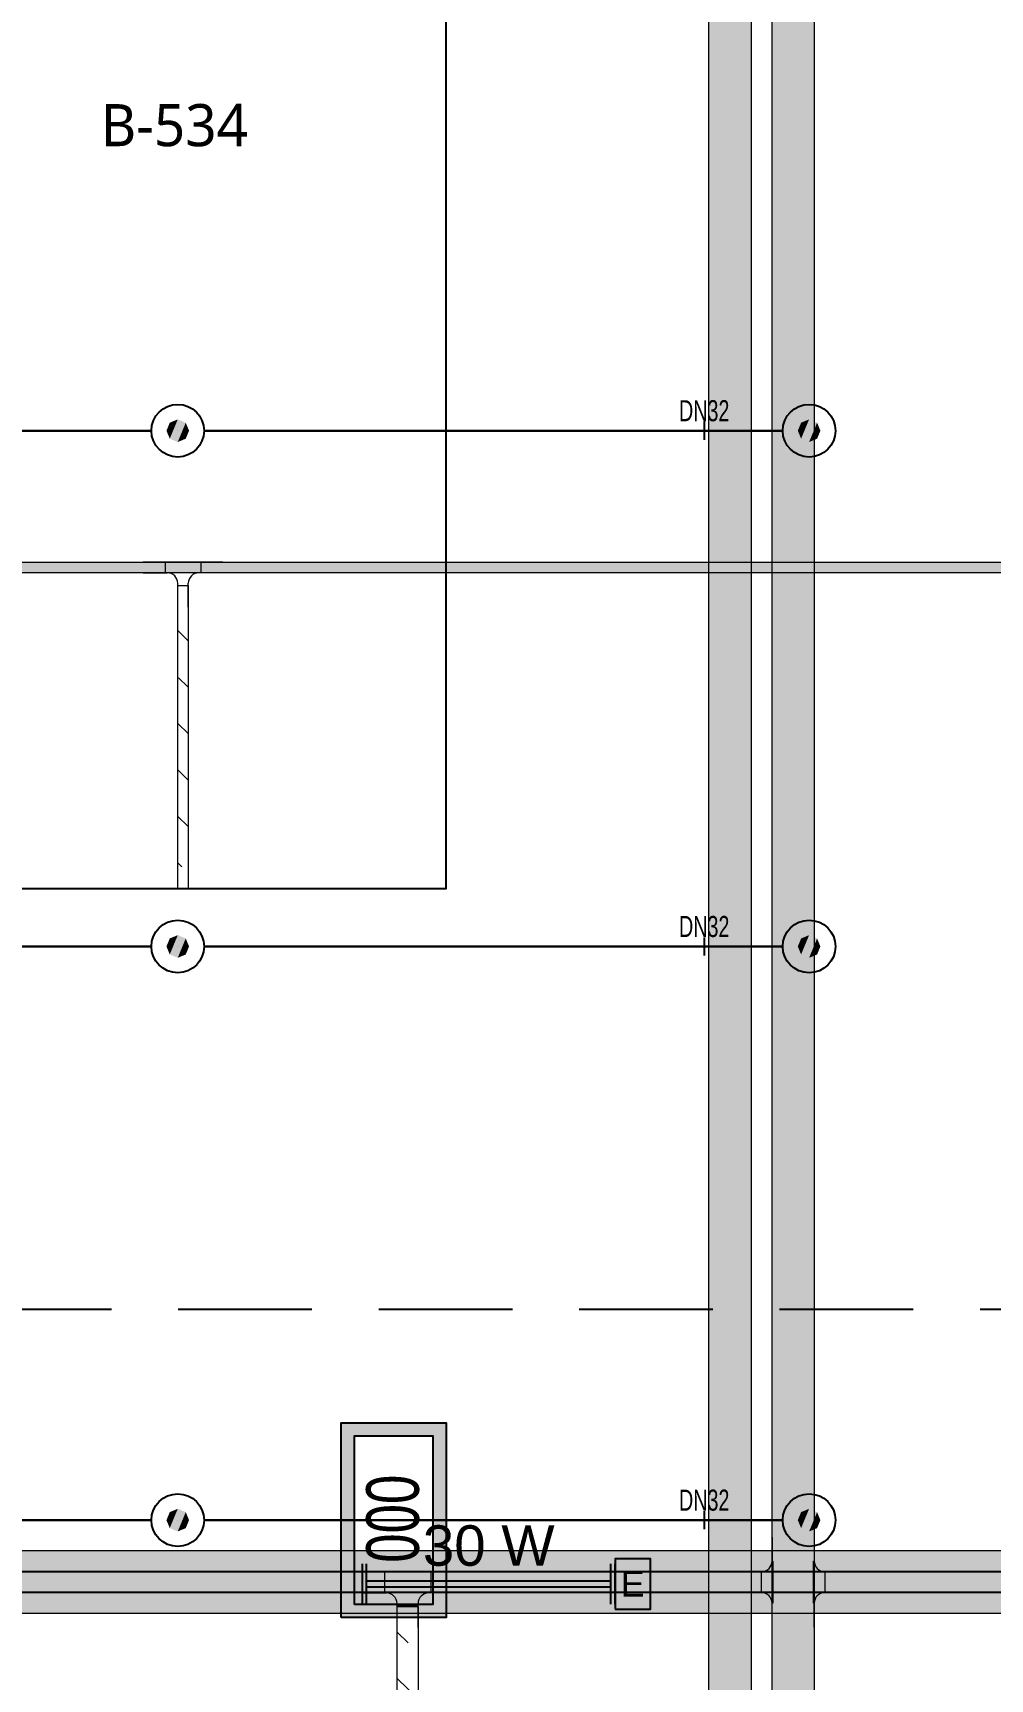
# Model space of a CAD drawing. Header units: millimetres. Extents: x -379292 to 1221486, y 92049 to 447512.
# Drawn here: x -171568 to -167020, y 156064 to 163883 of the extents above; entities that cross this region are included whole.
import ezdxf
from ezdxf.enums import TextEntityAlignment as Align

# ---------------------------------------------------------------- set-up
doc = ezdxf.new("R2010")
doc.units = ezdxf.units.MM
doc.linetypes.add('HIDDEN', pattern=[9.525, 6.35, -3.175])
for name, color, linetype in [('-M-YNGN-BORUID', 7, 'Continuous'), ('-M-YNGN-BORUUZUN', 7, 'Continuous'), ('-M-YNGN-BORUYUK', 7, 'Continuous'), ('-M-YNGN-SPR-YUK', 7, 'Continuous'), ('-M-YNGN-ZON6-CAP-', 7, 'Continuous'), ('-M-YNGN-ZON6-SPR-', 7, 'Continuous'), ('05_SYMBOL', 2, 'Continuous'), ('08_ARAÇ SAYIM', 140, 'Continuous'), ('08_LAMP', 4, 'Continuous'), ('202-A-Y-MahalAd', 141, 'Continuous'), ('E_CT_ZA', 6, 'Continuous')]:
    doc.layers.add(name, color=color, linetype=linetype)
doc.layers.add('-M-YNGN-SPR-CAPCIZGI', color=188, linetype='Continuous', plot=False)
for name, color, linetype, lineweight in [('-M-YNGN-ZON6', 2, 'SP', 30), ('E_CT_AYDINLATMA', 3, 'Continuous', 9), ('E_CT_KA', 4, 'Continuous', 9), ('E_CT_KIRMIZI', 1, 'Continuous', 9)]:
    doc.layers.add(name, color=color, linetype=linetype, lineweight=lineweight)
doc.styles.add('CIZGI', font='tahoma.ttf', dxfattribs={"width": 0.8, "oblique": 20})
doc.styles.add('HCAD', font='HCAD.SHX', dxfattribs={"width": 0.8, "height": 0.2})
doc.styles.add('PIPESIZE', font='hcad.shx', dxfattribs={"width": 0.8})
doc.styles.add('SPR-NOT', font='romans.shx')
doc.styles.get("Standard").update_dxf_attribs({"font": 'segoeuil.ttf'})
doc.styles.add('WMF-Arial', font='TURK.SHX')
doc.styles.add('YAZI-2', font='arial.ttf', dxfattribs={"height": 2})
doc.linetypes.add('SP', pattern='A,2,-0.1,["SP",CIZGI,S=0.14,R=0.2,X=0,Y=-0.07],-0.255', length=2.355)

# ---------------------------------------------------------------- blocks, each defined once
blk = doc.blocks.new('202_Vida')
at = {"color": 0, "linetype": 'ByBlock', "ltscale": 0.2}
for points in [[(0.96, 0), (-0.96, 0)], [(0, 0.96), (0, -0.96)]]:
    blk.add_lwpolyline(points, dxfattribs=at)
at = {"color": 0, "linetype": 'ByBlock'}
for radius in [0.42, 0.23, 0.155]:
    blk.add_circle((0, 0), radius, dxfattribs=at)
blk = doc.blocks.new('202_Stoper')
at = {"color": 0, "linetype": 'ByBlock'}
for points in [[(-750, -30), (-750, -75), (-900, -75), (-900, 75), (-750, 75), (-750, 30)], [(750, -30), (750, -75), (900, -75), (900, 75), (750, 75), (750, 30)]]:
    blk.add_lwpolyline(points, dxfattribs=at)
blk.add_lwpolyline([(825, -30, 1), (825, 30), (-825, 30, 1), (-825, -30)], format="xyb", close=True, dxfattribs=at)
at = {"color": 0, "linetype": 'ByBlock', "yscale": 10, "zscale": 10, "rotation": 180}
for p, xscale in [((-877, 53), -10), ((-772, 53), 10), ((772, 53), -10), ((877, 53), 10)]:
    blk.add_blockref('202_Vida', p, dxfattribs=dict(at, xscale=xscale))
at = {"color": 0, "linetype": 'ByBlock', "yscale": 10, "zscale": 10}
for p, xscale in [((-877, -52), 10), ((-772, -52), -10), ((772, -52), 10), ((877, -52), -10)]:
    blk.add_blockref('202_Vida', p, dxfattribs=dict(at, xscale=xscale))
blk = doc.blocks.new('202_Mahalblok')
at = {"color": 0, "linetype": 'ByBlock', "flags": 128}
blk.add_lwpolyline([(0, 0), (0, 5000), (2500, 5000), (2500, 0)], close=True, dxfattribs=at)
at = {"color": 252}
blk.add_blockref('202_Stoper', (1250, 750), dxfattribs=at)
at = {"color": 0, "linetype": 'ByBlock', "ltscale": 25}
blk.add_attdef('MAHALNO', text='', height=200, dxfattribs=at).set_placement((1208.7, 1390), align=Align.BOTTOM_CENTER)
blk = doc.blocks.new('OtoParkBodrumKatMimari')
at = {"layer": '05_SYMBOL', "color": 252, "linetype": 'HIDDEN', "ltscale": 100}
blk.add_lwpolyline([(128500, 57000), (19400, 57000)], dxfattribs=at)
at = {"layer": '202-A-Y-MahalAd', "color": 8, "ltscale": 25}
ref = blk.add_blockref('202_Mahalblok', (74250, 64000), dxfattribs=dict(at, xscale=-1, rotation=180))
ref.add_attrib('MAHALNO', 'B-534', dxfattribs={"layer": '0', "color": 0, "linetype": 'ByBlock', "ltscale": 25, "height": 200}).set_placement((75458.7, 62466.6), align=Align.BOTTOM_CENTER)
blk = doc.blocks.new('SP-C-UP-12')
at = {"ltscale": 10}
blk.add_line((0, 0), (0, 0), dxfattribs=at)
at = {"color": 1, "linetype": 'Continuous'}
blk.add_circle((0, 0), 12.5, dxfattribs=at)
at = {"ltscale": 10}
for points in [[(-5.37, 0), (-3.8, 3.8), (-3.8, -3.8), (0, 5.37)], [(-3.8, -3.8), (0, 5.37), (0, -5.37), (3.8, 3.8)], [(0, -5.37), (3.8, 3.8), (3.8, -3.8), (5.37, 0)]]:
    blk.add_solid(points, dxfattribs=at)
at = {"layer": '-M-YNGN-SPR-YUK', "style": 'SPR-NOT', "width": 0.5, "flags": 9}
for tag, p in [('YUK', (0, 17.77)), ('CAP', (0, 14.42)), ('TIP', (0.2, 10.78))]:
    blk.add_attdef(tag, text='', height=2.5, dxfattribs=at).set_placement(p, align=Align.MIDDLE_CENTER)
blk = doc.blocks.new('SPRKL100')
at = {"layer": '-M-YNGN-SPR-CAPCIZGI'}
blk.add_line((0, 0.431), (0, -0.431), dxfattribs=at)
at = {"layer": '-M-YNGN-BORUID', "color": 0, "style": 'HCAD', "width": 0.8, "flags": 1}
blk.add_attdef('DIC', text='', height=0.4, dxfattribs=at).set_placement((0, -1.693), align=Align.CENTER)
at = {"layer": '-M-YNGN-BORUUZUN', "color": 0, "style": 'HCAD', "width": 0.7}
blk.add_attdef('BOY', text='', height=0.8, dxfattribs=at).set_placement((0, -1.08), align=Align.CENTER)
at = {"layer": '-M-YNGN-BORUYUK', "color": 6, "style": 'PIPESIZE', "width": 0.8}
blk.add_attdef('YUK', text='', height=0.5, dxfattribs=at).set_placement((0, 1.866), align=Align.CENTER)
at = {"color": 0, "style": 'PIPESIZE', "width": 0.7}
blk.add_attdef('CAP', text='', height=1, dxfattribs=at).set_placement((0, 0.45), align=Align.CENTER)
blk = doc.blocks.new('A$C69E8D8A3')
at = {"layer": '-M-YNGN-ZON6', "ltscale": 500}
for p, q in [((-1551.01, 5981.88), (-1826.01, 5981.88)), ((-1251.01, 5981.88), (-1526.01, 5981.88)), ((-1551.01, 5736.88), (-1826.01, 5736.88)), ((-1251.01, 5736.88), (-1526.01, 5736.88)), ((-1551.01, 5464.38), (-1826.01, 5464.38)), ((-1251.01, 5464.38), (-1526.01, 5464.38))]:
    blk.add_line(p, q, dxfattribs=at)
at = {"layer": '-M-YNGN-ZON6-CAP-'}
ref = blk.add_blockref('SPRKL100', (-1288.35, 5981.88), dxfattribs=dict(at, xscale=10, yscale=10, zscale=10))
ref.add_attrib('CAP', 'DN32', dxfattribs={"layer": '0', "color": 0, "height": 10, "style": 'PIPESIZE', "width": 0.7}).set_placement((-1288.35, 5986.38), align=Align.CENTER)
ref = blk.add_blockref('SPRKL100', (-1288.35, 5736.88), dxfattribs=dict(at, xscale=10, yscale=10, zscale=10))
ref.add_attrib('CAP', 'DN32', dxfattribs={"layer": '0', "color": 0, "height": 10, "style": 'PIPESIZE', "width": 0.7}).set_placement((-1288.35, 5741.38), align=Align.CENTER)
ref = blk.add_blockref('SPRKL100', (-1288.35, 5464.38), dxfattribs=dict(at, xscale=10, yscale=10, zscale=10))
ref.add_attrib('CAP', 'DN32', dxfattribs={"layer": '0', "color": 0, "height": 10, "style": 'PIPESIZE', "width": 0.7}).set_placement((-1288.35, 5468.88), align=Align.CENTER)
at = {"layer": '-M-YNGN-ZON6-SPR-', "rotation": 180}
for p in [(-1538.51, 5981.88), (-1238.51, 5981.88), (-1538.51, 5736.88), (-1238.51, 5736.88), (-1538.51, 5464.38), (-1238.51, 5464.38)]:
    blk.add_blockref('SP-C-UP-12', p, dxfattribs=at)
blk = doc.blocks.new('*U588')
h = blk.add_hatch()
h.set_pattern_fill('ANSI33', color=0, scale=50, angle=1, style=0)
h.paths.add_polyline_path([(-1473.6, 100), (6306.4, 100), (6306.4, 0), (-1473.6, 0)])
at = {"color": 0}
blk.add_lwpolyline([(-1473.6, 100), (6306.4, 100), (6306.4, 0), (-1473.6, 0)], close=True, dxfattribs=at)
at = {"ltscale": 25, "flags": 1}
for tag, p in [('YUKSEKLIK', (-228.6, -148.7)), ('KALINLIK', (-228.6, -213.3))]:
    blk.add_attdef(tag, p, '', height=50, dxfattribs=at)
blk = doc.blocks.new('*U210')
at = {"color": 0}
for p, q in [((264, 264), (-164, 264)), ((-60, 264), (-60, 164)), ((0, 264), (264, 264)), ((160, 264), (160, 164)), ((-164, 164), (-50, 164)), ((264, 164), (150, 164)), ((0, 0), (0, 114)), ((0, 104), (100, 104)), ((100, 0), (100, 114))]:
    blk.add_line(p, q, dxfattribs=at)
for centre, start, end in [((-50, 114), 0, 90), ((150, 114), 90, 180)]:
    blk.add_arc(centre, 50, start, end, dxfattribs=at)
blk = doc.blocks.new('*U753')
h = blk.add_hatch()
h.set_pattern_fill('ANSI33', color=0, scale=50, angle=1, style=0)
h.paths.add_polyline_path([(-1850.7, 50), (57124.3, 50), (57124.3, 0), (-1850.7, 0)])
at = {"color": 0}
blk.add_lwpolyline([(-1850.7, 50), (57124.3, 50), (57124.3, 0), (-1850.7, 0)], close=True, dxfattribs=at)
at = {"ltscale": 25, "flags": 1}
for tag, p in [('YUKSEKLIK', (-228.6, -148.7)), ('KALINLIK', (-228.6, -213.3))]:
    blk.add_attdef(tag, p, '', height=50, dxfattribs=at)
blk = doc.blocks.new('*U976')
h = blk.add_hatch()
h.set_pattern_fill('ANSI33', color=0, scale=50, angle=1, style=0)
h.paths.add_polyline_path([(-78993.8, 200), (5063.5, 200), (5063.5, 0), (-78993.8, 0)])
at = {"color": 0}
blk.add_lwpolyline([(-78993.8, 200), (5063.5, 200), (5063.5, 0), (-78993.8, 0)], close=True, dxfattribs=at)
at = {"ltscale": 25, "flags": 1}
for tag, p in [('YUKSEKLIK', (-228.6, -148.7)), ('KALINLIK', (-228.6, -213.3))]:
    blk.add_attdef(tag, p, '', height=50, dxfattribs=at)
blk = doc.blocks.new('*U978')
h = blk.add_hatch()
h.set_pattern_fill('ANSI33', color=0, scale=50, angle=1, style=0)
h.paths.add_polyline_path([(-79395.1, 200), (-8.8, 200), (-8.8, 0), (-79395.1, 0)])
at = {"color": 0}
blk.add_lwpolyline([(-79395.1, 200), (-8.8, 200), (-8.8, 0), (-79395.1, 0)], close=True, dxfattribs=at)
at = {"ltscale": 25, "flags": 1}
for tag, p in [('YUKSEKLIK', (-228.6, -148.7)), ('KALINLIK', (-228.6, -213.3))]:
    blk.add_attdef(tag, p, '', height=50, dxfattribs=at)
blk = doc.blocks.new('*U475')
at = {"color": 0}
for p, q in [((-164, 164), (-50, 164)), ((-50, 164), (-50, 167)), ((-50, 167), (150, 167)), ((150, 167), (150, 164)), ((264, 164), (150, 164)), ((0, 0), (0, 114)), ((100, 114), (0, 114)), ((100, 0), (100, 114))]:
    blk.add_line(p, q, dxfattribs=at)
for centre, start, end in [((-50, 114), 0, 90), ((150, 114), 90, 180)]:
    blk.add_arc(centre, 50, start, end, dxfattribs=at)
blk = doc.blocks.new('*U476')
at = {"color": 0}
for p, q in [((-164, 164), (-50, 164)), ((-50, 164), (-50, 167)), ((-50, 167), (150, 167)), ((150, 167), (150, 164)), ((264, 164), (150, 164)), ((0, 0), (0, 114)), ((100, 114), (0, 114)), ((100, 0), (100, 114))]:
    blk.add_line(p, q, dxfattribs=at)
for centre, start, end in [((-50, 114), 0, 90), ((150, 114), 90, 180)]:
    blk.add_arc(centre, 50, start, end, dxfattribs=at)
blk = doc.blocks.new('40 W SIVA ÜSTÜ ETANJ LED E 50')
at = {"layer": '08_LAMP'}
for p, q in [((-625, -100), (-625, 100)), ((-605, -100), (-605, 100)), ((605, -100), (605, 100)), ((625, -100), (625, 100)), ((-605, 15), (605, 15)), ((-605, -15), (605, -15))]:
    blk.add_line(p, q, dxfattribs=at)
blk.add_lwpolyline([(625, -125), (800, -125), (800, 125), (625, 125)], close=True, dxfattribs=at)
at = {"layer": '08_LAMP', "color": 2, "style": 'YAZI-2'}
blk.add_text('30 W', height=200, dxfattribs=at).set_placement((0, 90), align=Align.CENTER)
blk.add_text('E', height=125, dxfattribs=at).set_placement((712.5, 0), align=Align.MIDDLE)
blk = doc.blocks.new('TEK YUZLU 1 SATIR 3 KARAKTER')
at = {"layer": '08_ARAÇ SAYIM'}
h = blk.add_hatch(color=7, dxfattribs=at)
h.dxf.hatch_style = 1
h.paths.add_polyline_path([(-40.04, 43.53), (40.04, 43.53), (40.04, 6.25), (-40.04, 6.25)], flags=16)
h.paths.add_polyline_path([(-46.29, 49.78), (46.29, 49.78), (46.29, 0), (-46.29, 0)])
for points in [[(-46.29, 49.78), (46.29, 49.78), (46.29, 0), (-46.29, 0)], [(-40.04, 43.53), (40.04, 43.53), (40.04, 6.25), (-40.04, 6.25)]]:
    blk.add_lwpolyline(points, close=True, dxfattribs=at)
at = {"layer": '08_ARAÇ SAYIM', "color": 7, "style": 'WMF-Arial', "width": 0.75}
blk.add_text('000', height=25, dxfattribs=at).set_placement((0.66, 12.94), align=Align.CENTER)
blk = doc.blocks.new('*U655')
h = blk.add_hatch()
h.set_pattern_fill('ANSI33', color=0, scale=50, angle=1, style=0)
h.paths.add_polyline_path([(-115024.3, 100), (-249.3, 100), (-249.3, 0), (-115024.3, 0)])
at = {"color": 0}
blk.add_lwpolyline([(-115024.3, 100), (-249.3, 100), (-249.3, 0), (-115024.3, 0)], close=True, dxfattribs=at)
at = {"ltscale": 25, "flags": 1}
for tag, p in [('YUKSEKLIK', (-228.6, -148.7)), ('KALINLIK', (-228.6, -213.3))]:
    blk.add_attdef(tag, p, '', height=50, dxfattribs=at)
blk = doc.blocks.new('*U722')
h = blk.add_hatch()
h.set_pattern_fill('ANSI33', color=0, scale=50, angle=1, style=0)
h.paths.add_polyline_path([(-115264.3, 300), (-889.1, 300), (-889.1, 0), (-115264.3, 0)])
at = {"color": 0}
blk.add_lwpolyline([(-115264.3, 300), (-889.1, 300), (-889.1, 0), (-115264.3, 0)], close=True, dxfattribs=at)
at = {"ltscale": 25, "flags": 1}
for tag, p in [('YUKSEKLIK', (-228.6, -148.7)), ('KALINLIK', (-228.6, -213.3))]:
    blk.add_attdef(tag, p, '', height=50, dxfattribs=at)
blk = doc.blocks.new('*U1011')
h = blk.add_hatch()
h.set_pattern_fill('ANSI33', color=0, scale=50, angle=1, style=0)
h.paths.add_polyline_path([(-2092.9, 50), (-652.9, 50), (-652.9, 0), (-2092.9, 0)])
at = {"color": 0}
blk.add_lwpolyline([(-2092.9, 50), (-652.9, 50), (-652.9, 0), (-2092.9, 0)], close=True, dxfattribs=at)
at = {"ltscale": 25, "flags": 1}
for tag, p in [('YUKSEKLIK', (-228.6, -148.7)), ('KALINLIK', (-228.6, -213.3))]:
    blk.add_attdef(tag, p, '', height=50, dxfattribs=at)
blk = doc.blocks.new('*U1012')
at = {"color": 0}
for p, q in [((214, 214), (-164, 214)), ((-164, 164), (-50, 164)), ((-60, 214), (-60, 164)), ((0, 214), (214, 214)), ((214, 164), (100, 164)), ((110, 214), (110, 164)), ((0, 0), (0, 114)), ((0, 104), (50, 104)), ((50, 0), (50, 114))]:
    blk.add_line(p, q, dxfattribs=at)
for centre, start, end in [((-50, 114), 0, 90), ((100, 114), 90, 180)]:
    blk.add_arc(centre, 50, start, end, dxfattribs=at)

msp = doc.modelspace()

# ---------------------------------------------------------------- block references
at = {"color": 8}
msp.add_blockref('OtoParkBodrumKatMimari', (-246354.8, 100818.8), dxfattribs=at)

# ---------------------------------------------------------------- next in the draw order: block references
at = {"layer": '-M-YNGN-ZON6', "ltscale": 25, "xscale": 10, "yscale": 10, "zscale": 10}
msp.add_blockref('A$C69E8D8A3', (-155494.7, 102175), dxfattribs=at)
at = {"layer": '08_ARAÇ SAYIM', "xscale": 10, "yscale": 10, "zscale": 10, "rotation": 90}
msp.add_blockref('TEK YUZLU 1 SATIR 3 KARAKTER', (-169604.8, 156818.8), dxfattribs=at)
at = {"layer": '08_LAMP', "xscale": 0.96, "yscale": 0.96, "zscale": 0.96}
msp.add_blockref('40 W SIVA ÜSTÜ ETANJ LED E 50', (-169402.1, 156515.7), dxfattribs=at)
at = {"layer": 'E_CT_AYDINLATMA', "color": 5, "rotation": 270}
for name, p in [('*U978', (-168355.7, 108860.9)), ('*U976', (-168055.7, 109162.2))]:
    msp.add_blockref(name, p, dxfattribs=at)
at = {"layer": 'E_CT_AYDINLATMA', "color": 2}
for name, p, rotation in [('*U476', (-168219.7, 156574.6), 270), ('*U475', (-167691.7, 156474.6), 90)]:
    msp.add_blockref(name, p, dxfattribs=dict(at, rotation=rotation))
msp.add_blockref('*U210', (-169837.9, 156308.8), dxfattribs=at)
at = {"layer": 'E_CT_AYDINLATMA', "rotation": 90}
msp.add_blockref('*U588', (-169737.9, 150102.3), dxfattribs=at)
at = {"layer": 'E_CT_KA', "rotation": 180}
msp.add_blockref('*U722', (-230494.1, 156674.6), dxfattribs=at)
at = {"layer": 'E_CT_KIRMIZI', "color": 1}
for name, p, rotation in [('*U753', (-116880.6, 161368.8), 180), ('*U1011', (-170829.8, 161911.7), 90.00000000000006)]:
    msp.add_blockref(name, p, dxfattribs=dict(at, rotation=rotation))
at = {"layer": 'E_CT_KIRMIZI', "color": 2}
msp.add_blockref('*U1012', (-170879.8, 161154.8), dxfattribs=at)
at = {"layer": 'E_CT_ZA', "color": 112, "rotation": 180}
msp.add_blockref('*U655', (-230054.1, 156574.6), dxfattribs=at)

doc.saveas('drawing.dxf')
